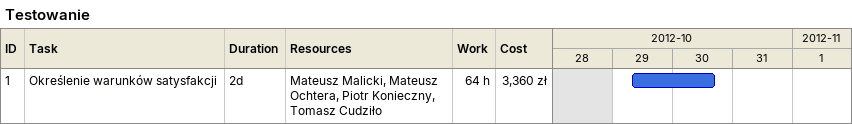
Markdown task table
Testowanie

| ID | Task | Duration | Start | Finish | Resources | Work (h) | Cost (zł) |
|---|---|---|---|---|---|---|---|
| 1 | Określenie warunków satysfakcji | 2d | 2012-10-29 | 2012-10-30 | Mateusz Malicki, Mateusz Ochtera, Piotr Konieczny, Tomasz Cudziło | 64 | 3360 |
